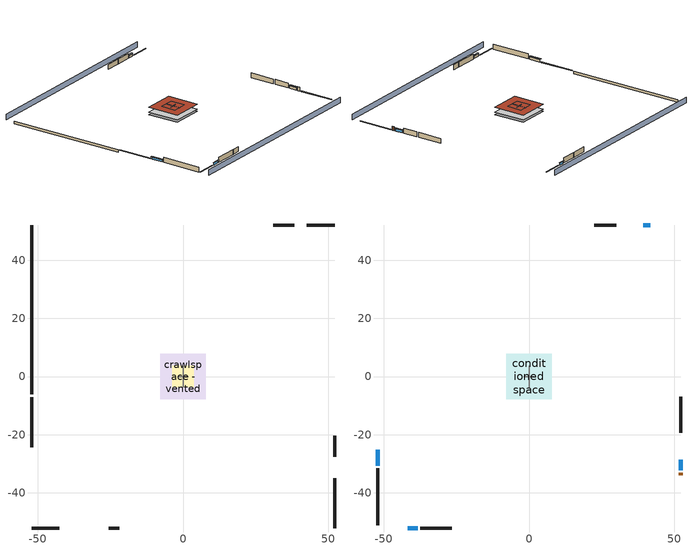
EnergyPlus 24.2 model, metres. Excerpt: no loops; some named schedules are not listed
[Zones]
crawlspace - vented
 floor foundation (Slab2 construction): -7.89,-7.89 -7.89,7.89 7.89,7.89 7.89,-7.89 z-0.91
 wall outside (RimJoist1 construction): -52.13,-7.11 -52.13,-24.27 z0.3:0.61
 wall outside (RimJoist2 construction): 52.13,52.13 42.59,52.13 z0.3:0.61
 wall outside (RimJoist3 construction): 52.13,-52.13 52.13,-34.97 z0.3:0.61
 wall outside (RimJoist4 construction): -52.13,-52.13 -42.59,-52.13 z0.3:0.61
 wall foundation (FoundationWall1 construction): -52.13,52.13 -52.13,-6.18 z-0.91:0.3
garage
 floor foundation (Slab1 construction): -3.66,-3.66 -3.66,3.66 3.66,3.66 3.66,-3.66 z0
 wall outside (Wall1 construction): 38.35,52.13 31.03,52.13 z0.3:2.74
 wall outside (Wall2 construction): 52.13,-27.68 52.13,-20.37 z0.3:2.74
 wall outside (Wall9 construction): -25.62,-52.13 -21.96,-52.13 z0.3:2.74
 wall to conditioned space (Wall5 construction Reversed): 0,3.66 0,-3.66 z0.3:2.74
 wall to conditioned space (Wall6 construction Reversed): -1.83,0 1.83,0 z0.3:2.74
 roof outside (Roof1 construction): -3.66,3.66 -3.66,-3.66 3.66,-3.66 3.66,3.66 z2.74
conditioned space
 floor to crawlspace - vented (Floor1 construction): -7.89,-7.89 -7.89,7.89 7.89,7.89 7.89,-7.89 z0.3
 wall outside (AdiabaticWallConstruction 1): 52.13,-34.04 52.13,-33.13 z0.3:2.34
 wall outside (AdiabaticWallConstruction): -52.13,-25.2 -52.13,-30.67 z0.3:1.49; 41.66,52.13 39.27,52.13 z0.3:1.37; 52.13,-32.2 52.13,-28.61 z0.3:1.52; -41.66,-52.13 -38.36,-52.13 z0.3:1.4
 wall outside (Wall3 construction): -52.13,-31.6 -52.13,-51.2 z0.3:2.74
 wall outside (Wall4 construction): 30.1,52.13 22.43,52.13 z0.3:2.74
 wall outside (Wall7 construction): 52.13,-19.44 52.13,-7.04 z0.3:2.74
 wall outside (Wall8 construction): -37.43,-52.13 -26.55,-52.13 z0.3:2.74
 window (WindowConstruction): -52.13,-25.2 -52.13,-30.67 z0.3:1.49
 window (WindowConstruction 1): 41.66,52.13 39.28,52.13 z0.3:1.37
 window (WindowConstruction 2): 52.13,-32.2 52.13,-28.61 z0.3:1.52
 window (WindowConstruction 3): -41.66,-52.13 -38.36,-52.13 z0.3:1.4
 door (Door): 52.13,-34.04 52.13,-33.13 z0.3:2.34
 roof outside (Roof2 construction): -7.89,7.89 -7.89,-7.89 7.89,-7.89 7.89,7.89 z2.74
shading: 52.13,56.7 -52.13,56.7 / -52.13,-56.7 52.13,-56.7 z0:2.74; -52.13,-30.98 -52.13,-24.89 -52.74,-24.89 -52.74,-30.98 z1.8; 38.97,52.13 41.97,52.13 41.97,52.74 38.97,52.74 z1.68; 52.13,-28.3 52.13,-32.5 52.74,-32.5 52.74,-28.3 z1.83; -38.05,-52.13 -41.97,-52.13 -41.97,-52.74 -38.05,-52.74 z1.71
[Building]
Building 1: Terrain=Suburbs
[Site:Location]
Portland Intl Arpt_OR: Latitude {deg}=45.59; Longitude {deg}=-122.6; Time Zone {hr}=-8; Elevation {m}=33; Keep Site Location Information=Yes
[Site:GroundTemperature:Shallow]
10.2558, 8.96328, 8.85977, 9.47314, 11.9355, 14.3863, 16.5111, 17.8571, 17.9714, 16.8767, 14.8061, 12.4304
[Site:WaterMainsTemperature]
Calculation Method=Schedule; Temperature Schedule=mains temperature schedule
[Material] Roughness=Rough; Thermal Absorptance=0.9
Name | Thickness {m} | Conductivity {W/m-K} | Density {kg/m3} | Specific Heat {J/kg-K} | Solar Absorptance | Visible Absorptance
asphalt or fiberglass shingles | 0.00635 | 0.162714 | 1121.4 | 1465.45 | 0.85 | 0.85
concrete 4.0 in. | 0.1016 | 1.803125 | 2242.8 | 837.4 | 0.7 | 0.7
concrete 8.0 in. | 0.2032 | 1.803125 | 2242.8 | 837.4 | 0.7 | 0.7
door material | 0.04445 | 0.0612267 | 512.64 | 1214.23 | 0.7 | 0.7
floor covering | 0.0127 | 0.0433444 | 54.468 | 1339.84 | 0.6 | 0.6
floor stud and cavity | 0.1397 | 0.923637 | 92.3553 | 1139.71 | 0.7 | 0.7
furniture material conditioned space 1; furniture material garage 1 | 0.1524 | 0.115458 | 640.8 | 1214.23 | 0.6 | 0.6
gypsum board | 0.0127 | 0.160291 | 801 | 837.4 | 0.6 | 0.6
osb sheathing 0.5 in. | 0.0127 | 0.115458 | 512.64 | 1214.23 | 0.6 | 0.6
osb sheathing 0.5 in. 1; osb sheathing 0.5 in. 2; osb sheathing 0.5 in. 3 | 0.0127 | 0.115458 | 512.64 | 1214.23 | 0.7 | 0.7
osb sheathing 0.75 in. | 0.01905 | 0.115458 | 512.64 | 1214.23 | 0.7 | 0.7
rim joist stud and cavity | 0.0508 | 0.178688 | 50.32683 | 1063.81 | 0.6 | 0.6
roof rigid ins | 0.00254769 | 0.029427 | 32.04 | 1214.23 | 0.7 | 0.7
roof stud and cavity | 0.2032 | 0.151258 | 78.34581 | 1123.46 | 0.7 | 0.7
soil 0.5 in. | 0.0127 | 1.9041 | 1842.3 | 418.7 | 0.7 | 0.7
wall rigid ins | 0.512978 | 0.029427 | 32.04 | 1214.23 | 0.7 | 0.7
wall stud and cavity | 0.1397 | 0.727959 | 139.0536 | 1170.24 | 0.6 | 0.6
wall stud and cavity 1 | 0.1397 | 0.117713 | 139.0536 | 1170.24 | 0.7 | 0.7
wall stud and cavity 2 | 0.1397 | 0.103501 | 139.0536 | 1170.24 | 0.7 | 0.7
wall stud and cavity 3 | 0.0889 | 0.380278 | 52.3479 | 1209.89 | 0.7 | 0.7
wall stud and cavity 4 | 0.0889 | 0.391764 | 83.0341 | 1211.67 | 0.7 | 0.7
wood siding | 0.0254 | 0.102417 | 544.68 | 1172.36 | 0.85 | 0.85
wood siding 1; wood siding 2 | 0.0254 | 0.102417 | 544.68 | 1172.36 | 0.7 | 0.7
[WindowMaterial:SimpleGlazingSystem]
WindowMaterial: U-Factor {W/m2-K}=2.15764; Solar Heat Gain Coefficient=0.44
[Construction]
AdiabaticWallConstruction: wood siding 1, wall rigid ins, wall stud and cavity 3, gypsum board
AdiabaticWallConstruction 1: wood siding 2, wall rigid ins, wall stud and cavity 3, gypsum board
Door: door material
Floor1 construction: floor stud and cavity, osb sheathing 0.75 in., floor covering
FoundationWall1 construction: concrete 8.0 in.
furniture construction conditioned space 1: furniture material conditioned space 1
furniture construction garage 1: furniture material garage 1
PartitionWallConstruction: gypsum board, wall stud and cavity 4, gypsum board
RimJoist1 construction; RimJoist2 construction; RimJoist3 construction; RimJoist4 construction: wood siding, rim joist stud and cavity
Roof1 construction: asphalt or fiberglass shingles, roof rigid ins, osb sheathing 0.5 in.
Roof2 construction: asphalt or fiberglass shingles, osb sheathing 0.75 in., roof stud and cavity, gypsum board
Slab1 construction: concrete 4.0 in.
Slab2 construction: soil 0.5 in.
Wall1 construction; Wall2 construction: wood siding, osb sheathing 0.5 in. 1, wall stud and cavity
Wall3 construction; Wall4 construction: wood siding, osb sheathing 0.5 in. 1, wall stud and cavity 1, gypsum board
Wall5 construction Reversed: gypsum board, wall stud and cavity 2, osb sheathing 0.5 in. 2
Wall6 construction Reversed: gypsum board, wall stud and cavity 2, osb sheathing 0.5 in. 3
Wall7 construction; Wall8 construction: wood siding, osb sheathing 0.5 in. 3, wall stud and cavity 1, gypsum board
Wall9 construction: wood siding, osb sheathing 0.5 in. 3, wall stud and cavity
WindowConstruction; WindowConstruction 1; WindowConstruction 2; WindowConstruction 3: WindowMaterial
[Zone] Multiplier=1; Part of Total Floor Area=Yes
Name | Volume {m3}
conditioned space | 606.66
crawlspace - vented | 303.33
garage | 130.484
[Space]
Name | Zone | Volume {m3}
conditioned space 1 | conditioned space | 606.66
crawlspace - vented 1 | crawlspace - vented | 303.33
garage 1 | garage | 130.484
[SurfaceProperty:IncidentSolarMultiplier] Incident Solar Multiplier=1; Incident Solar Multiplier Schedule=trans schedule winter=0.85 summer=0.7
Window1; Window2; Window3; Window4
[InternalMass]
Name | Construction | Zone or ZoneList | Space or SpaceList | Surface Area {m2}
furniture mass conditioned space 1 | furniture construction conditioned space 1 | conditioned space | conditioned space 1 | 99.51774
partition wall mass | PartitionWallConstruction | conditioned space | conditioned space 1 | 248.794
furniture mass garage 1 | furniture construction garage 1 | garage | garage 1 | 5.35122
[Lights] Design Level Calculation Method=LightingLevel; Return Air Fraction=0; Fraction Radiant=0.6; Fraction Visible=0.2; Fraction Replaceable=1
Name | Zone or ZoneList or Space or SpaceList | Schedule | Lighting Level {W}
interior lighting | conditioned space 1 | lighting_interior | 1488.01
garage lighting | garage 1 | lighting_garage | 53.3923
[People]
occupants: Zone or ZoneList or Space or SpaceList=conditioned space 1; Number of People Schedule=occupants; Number of People Calculation Method=People; Number of People=4; Fraction Radiant=0.314171; Sensible Heat Fraction=0.56303; Activity Level Schedule=occupants activity schedule; Carbon Dioxide Generation Rate {m3/s-W}=0; Enable ASHRAE 55 Comfort Warnings=No; Mean Radiant Temperature Calculation Type=EnclosureAveraged
[ElectricEquipment] Design Level Calculation Method=EquipmentLevel
Name | Zone or ZoneList or Space or SpaceList | Schedule | Design Level {W} | Fraction Latent | Fraction Radiant | Fraction Lost
ceiling fan | conditioned space 1 | ceiling_fan | 18.0104 | 0 | 0.558 | 0
clothes dryer | conditioned space 1 | clothes_dryer | 5848.81 | 0.015 | 0.081 | 0.85
clothes washer | conditioned space 1 | clothes_washer | 448.785 | 0.03 | 0.162 | 0.7
cooking range | conditioned space 1 | cooking_range | 977.992 | 0.08 | 0.432 | 0.2
dishwasher | conditioned space 1 | dishwasher | 396.466 | 0.3 | 0.18 | 0.4
fridge | conditioned space 1 | fridge schedule | 43.7215 | 0 | 0.6 | 0
mech vent bath fan 0 | conditioned space 1 | mech vent bath fan 0 schedule | 30 | 0 | 0 | 1
mech vent house fan | conditioned space 1 | mech vent house fan schedule | 0 | 0 | 0 | 1
mech vent house fan cfis | conditioned space 1 | mech vent house fan cfis schedule | 0 | 0 | 0 | 0
mech vent range fan 0 | conditioned space 1 | mech vent range fan 0 schedule | 30 | 0 | 0 | 1
misc plug loads | conditioned space 1 | plug_loads_other | 464.374 | 0.021 | 0.558 | 0.049
misc tv | conditioned space 1 | plug_loads_tv | 625.873 | 0 | 0.6 | 0
whole house fan | conditioned space 1 | Always On Discrete | 0 | 0 | 0 | 1
fridge 1 | garage 1 | fridge schedule 1 | 100.822 | 0 | 0.6 | 0
[OtherEquipment] Zone or ZoneList or Space or SpaceList=conditioned space 1; Design Level Calculation Method=EquipmentLevel
Name | Fuel Type | Schedule | Design Level {W} | Fraction Latent | Fraction Radiant | Fraction Lost
clothes dryer 1 | Electricity | clothes_dryer | 0 | 0.015 | 0.081 | 0.85
cooking range 1 | Electricity | cooking_range | 0 | 0.08 | 0.432 | 0.2
general water use latent | None | general water use schedule | 81.0615 | 1 | 0 | 0
general water use sensible | None | general water use schedule | -79.8895 | 0 | 0.6 | 0
mech vent house fan latent load; water heater lat | None | Always On Discrete | 0 | 1 | 0 | 0
mech vent house fan sensible load; water heater sens | None | Always On Discrete | 0 | 0 | 0 | 0
water heater energy adjustment1 | Electricity | Always On Discrete | 0.01 | 0 | 0 | 1
[ZoneInfiltration:DesignFlowRate] Schedule=Always On Discrete
Name | Zone or ZoneList or Space or SpaceList | Design Flow Rate Calculation Method | Design Flow Rate {m3/s} | Air Changes per Hour {1/hr} | Constant Term Coefficient | Temperature Term Coefficient | Velocity Term Coefficient | Velocity Squared Term Coefficient
infil flow; natural vent flow; whole house fan flow | conditioned space 1 | Flow/Zone | 0
infil crawlspace - vented 1 | crawlspace - vented 1 | AirChanges/Hour |  | 2.6013 | 1 | 0 | 0 | 0
[SurfaceProperty:ExposedFoundationPerimeter] Exposed Perimeter Calculation Method=TotalExposedPerimeter
Name | Total Exposed Perimeter {m}
Slab2 | 58.30824
Slab1 | 18.288
[ZoneInfiltration:EffectiveLeakageArea]
infil garage 1: Zone or Space=garage 1; Schedule=Always On Discrete; Effective Air Leakage Area {cm2}=271.837; Stack Coefficient=0.000129147; Wind Coefficient=4.64657e-05
[WaterUse:Equipment]
dishwasher: Peak Flow Rate {m3/s}=5.83731e-06; Flow Rate Fraction Schedule=hot_water_dishwasher
[Foundation:Kiva] Wall Depth Below Slab {m}=0.2032
Name | Initial Indoor Air Temperature {C} | Wall Height Above Grade {m}
Foundation Kiva 1 | 13.4258 | 0.1016
Foundation Kiva 2 | 8.24991 | 0.3048
[Foundation:Kiva:Settings]
Soil Conductivity {W/m-K}=1.9041; Soil Density {kg/m3}=1842.3; Soil Specific Heat {J/kg-K}=418.7; Ground Solar Absorptivity=0.9; Ground Thermal Absorptivity=0.9; Ground Surface Roughness {m}=0.03; Far-Field Width {m}=40; Deep-Ground Boundary Condition=ZeroFlux; Deep-Ground Depth {m}=40; Minimum Cell Dimension {m}=0.2; Maximum Cell Growth Coefficient=3; Simulation Timestep=Timestep
[Exterior:Lights]
exterior lighting: Schedule=exterior lighting schedule; Design Level {W}=53.829
[EnergyManagementSystem:GlobalVariable]
infil_program_Qfan
infil_program_Qinf
natural_vent_program_Qnv
natural_vent_program_Qwhf
[EnergyManagementSystem:Sensor]
Name | Output:Variable or Output:Meter Index Key | Output:Variable or Output:Meter
airflow_gain | infil flow | Infiltration Sensible Heat Gain Energy
airflow_gain_1 | natural vent flow | Infiltration Sensible Heat Gain Energy
airflow_gain_2 | whole house fan flow | Infiltration Sensible Heat Gain Energy
airflow_loss | infil flow | Infiltration Sensible Heat Loss Energy
airflow_loss_1 | natural vent flow | Infiltration Sensible Heat Loss Energy
airflow_loss_2 | whole house fan flow | Infiltration Sensible Heat Loss Energy
clg_load_cond |  | Cooling:EnergyTransfer:Zone:CONDITIONED SPACE
clg_sp_s; clg_sp_s_1 | cooling setpoint | Schedule Value
clothes_dryer_exhaust_0_sch_s | clothes_dryer | Schedule Value
cool_season | cooling season schedule | Schedule Value
fridge_tin_s_1 | garage | Zone Mean Air Temperature
htg_load_cond |  | Heating:EnergyTransfer:Zone:CONDITIONED SPACE
htg_sp_s; htg_sp_s_1 | heating setpoint | Schedule Value
ig_ee_conv | ceiling fan | Electric Equipment Convective Heating Energy
ig_ee_conv_1 | clothes dryer | Electric Equipment Convective Heating Energy
ig_ee_conv_3 | cooking range | Electric Equipment Convective Heating Energy
ig_ee_conv_4 | dishwasher | Electric Equipment Convective Heating Energy
ig_ee_conv_5 | fridge | Electric Equipment Convective Heating Energy
ig_ee_conv_6 | misc plug loads | Electric Equipment Convective Heating Energy
ig_ee_conv_7 | misc tv | Electric Equipment Convective Heating Energy
ig_ee_conv_8 | whole house fan | Electric Equipment Convective Heating Energy
ig_ee_rad | ceiling fan | Electric Equipment Radiant Heating Energy
ig_ee_rad_1 | clothes dryer | Electric Equipment Radiant Heating Energy
ig_ee_rad_3 | cooking range | Electric Equipment Radiant Heating Energy
ig_ee_rad_4 | dishwasher | Electric Equipment Radiant Heating Energy
ig_ee_rad_5 | fridge | Electric Equipment Radiant Heating Energy
ig_ee_rad_6 | misc plug loads | Electric Equipment Radiant Heating Energy
ig_ee_rad_7 | misc tv | Electric Equipment Radiant Heating Energy
ig_ee_rad_8 | whole house fan | Electric Equipment Radiant Heating Energy
ig_lgt_conv | interior lighting | Lights Convective Heating Energy
ig_lgt_rad | interior lighting | Lights Radiant Heating Energy
ig_lgt_vis | interior lighting | Lights Visible Radiation Heating Energy
ig_oe_conv | clothes dryer 1 | Other Equipment Convective Heating Energy
ig_oe_conv_1 | cooking range 1 | Other Equipment Convective Heating Energy
ig_oe_conv_2 | general water use latent | Other Equipment Convective Heating Energy
ig_oe_conv_3 | general water use sensible | Other Equipment Convective Heating Energy
ig_oe_conv_4 | water heater energy adjustment1 | Other Equipment Convective Heating Energy
ig_oe_conv_5 | water heater lat | Other Equipment Convective Heating Energy
ig_oe_conv_6 | water heater sens | Other Equipment Convective Heating Energy
ig_oe_rad | clothes dryer 1 | Other Equipment Radiant Heating Energy
ig_oe_rad_1 | cooking range 1 | Other Equipment Radiant Heating Energy
ig_oe_rad_2 | general water use latent | Other Equipment Radiant Heating Energy
ig_oe_rad_3 | general water use sensible | Other Equipment Radiant Heating Energy
ig_oe_rad_4 | water heater energy adjustment1 | Other Equipment Radiant Heating Energy
ig_oe_rad_5 | water heater lat | Other Equipment Radiant Heating Energy
ig_oe_rad_6 | water heater sens | Other Equipment Radiant Heating Energy
ig_ppl_conv | occupants | People Convective Heating Energy
ig_ppl_rad | occupants | People Radiant Heating Energy
im_conv | furniture mass conditioned space 1 | Surface Inside Face Convection Heat Gain Energy
im_conv_1 | partition wall mass | Surface Inside Face Convection Heat Gain Energy
im_ig | furniture mass conditioned space 1 | Surface Inside Face Internal Gains Radiation Heat Gain Energy
im_ig_1 | partition wall mass | Surface Inside Face Internal Gains Radiation Heat Gain Energy
im_lgt | furniture mass conditioned space 1 | Surface Inside Face Lights Radiation Heat Gain Energy
im_lgt_1 | partition wall mass | Surface Inside Face Lights Radiation Heat Gain Energy
im_sol | furniture mass conditioned space 1 | Surface Inside Face Solar Radiation Heat Gain Energy
im_sol_1 | partition wall mass | Surface Inside Face Solar Radiation Heat Gain Energy
im_surf | furniture mass conditioned space 1 | Surface Inside Face Net Surface Thermal Radiation Heat Gain Energy
im_surf_1 | partition wall mass | Surface Inside Face Net Surface Thermal Radiation Heat Gain Energy
mech_vent_bath_fan_0_sch_s | mech vent bath fan 0 schedule | Schedule Value
mech_vent_range_fan_0_sch_s | mech vent range fan 0 schedule | Schedule Value
mv_conv | mech vent bath fan 0 | Electric Equipment Convective Heating Energy
mv_conv_1 | mech vent house fan | Electric Equipment Convective Heating Energy
mv_conv_2 | mech vent house fan cfis | Electric Equipment Convective Heating Energy
mv_conv_3 | mech vent range fan 0 | Electric Equipment Convective Heating Energy
mv_conv_4 | mech vent house fan latent load | Other Equipment Convective Heating Energy
mv_conv_5 | mech vent house fan sensible load | Other Equipment Convective Heating Energy
mv_rad | mech vent bath fan 0 | Electric Equipment Radiant Heating Energy
mv_rad_1 | mech vent house fan | Electric Equipment Radiant Heating Energy
mv_rad_2 | mech vent house fan cfis | Electric Equipment Radiant Heating Energy
mv_rad_3 | mech vent range fan 0 | Electric Equipment Radiant Heating Energy
mv_rad_4 | mech vent house fan latent load | Other Equipment Radiant Heating Energy
mv_rad_5 | mech vent house fan sensible load | Other Equipment Radiant Heating Energy
natural_vent_s | natural vent schedule | Schedule Value
out_pb_s |  | Site Outdoor Air Barometric Pressure
out_wt_s |  | Site Outdoor Air Humidity Ratio
site_vw_s |  | Site Wind Speed
ss_back_out | Window1 | Surface Window Shortwave from Zone Back Out Window Heat Transfer Rate
ss_back_out_1 | Window2 | Surface Window Shortwave from Zone Back Out Window Heat Transfer Rate
ss_back_out_2 | Window3 | Surface Window Shortwave from Zone Back Out Window Heat Transfer Rate
ss_back_out_3 | Window4 | Surface Window Shortwave from Zone Back Out Window Heat Transfer Rate
ss_conv | Door1 | Surface Inside Face Convection Heat Gain Energy
ss_conv_1 | Window1 | Surface Inside Face Convection Heat Gain Energy
ss_conv_2 | Window2 | Surface Inside Face Convection Heat Gain Energy
ss_conv_3 | Window3 | Surface Inside Face Convection Heat Gain Energy
ss_conv_4 | Window4 | Surface Inside Face Convection Heat Gain Energy
ss_ig | Door1 | Surface Inside Face Internal Gains Radiation Heat Gain Energy
ss_ig_1 | Window1 | Surface Inside Face Internal Gains Radiation Heat Gain Energy
ss_ig_2 | Window2 | Surface Inside Face Internal Gains Radiation Heat Gain Energy
ss_ig_3 | Window3 | Surface Inside Face Internal Gains Radiation Heat Gain Energy
ss_ig_4 | Window4 | Surface Inside Face Internal Gains Radiation Heat Gain Energy
ss_lgt | Door1 | Surface Inside Face Lights Radiation Heat Gain Energy
ss_sol | Door1 | Surface Inside Face Solar Radiation Heat Gain Energy
ss_surf | Door1 | Surface Inside Face Net Surface Thermal Radiation Heat Gain Energy
ss_surf_1 | Window1 | Surface Inside Face Net Surface Thermal Radiation Heat Gain Energy
ss_surf_2 | Window2 | Surface Inside Face Net Surface Thermal Radiation Heat Gain Energy
ss_surf_3 | Window3 | Surface Inside Face Net Surface Thermal Radiation Heat Gain Energy
ss_surf_4 | Window4 | Surface Inside Face Net Surface Thermal Radiation Heat Gain Energy
ss_trans_in | Window1 | Surface Window Transmitted Solar Radiation Rate
ss_trans_in_1 | Window2 | Surface Window Transmitted Solar Radiation Rate
ss_trans_in_2 | Window3 | Surface Window Transmitted Solar Radiation Rate
ss_trans_in_3 | Window4 | Surface Window Transmitted Solar Radiation Rate
ss_trans_out | Window1 | Surface Inside Face Initial Transmitted Diffuse Transmitted Out Window Solar Radiation Rate
ss_trans_out_1 | Window2 | Surface Inside Face Initial Transmitted Diffuse Transmitted Out Window Solar Radiation Rate
ss_trans_out_2 | Window3 | Surface Inside Face Initial Transmitted Diffuse Transmitted Out Window Solar Radiation Rate
ss_trans_out_3 | Window4 | Surface Inside Face Initial Transmitted Diffuse Transmitted Out Window Solar Radiation Rate
s_conv | Floor1 | Surface Inside Face Convection Heat Gain Energy
s_conv_1 | Roof2 | Surface Inside Face Convection Heat Gain Energy
s_conv_2 | Wall3 | Surface Inside Face Convection Heat Gain Energy
s_conv_3 | Wall4 | Surface Inside Face Convection Heat Gain Energy
s_conv_4 | Wall5 | Surface Inside Face Convection Heat Gain Energy
s_conv_5 | Wall6 | Surface Inside Face Convection Heat Gain Energy
s_conv_6 | Wall7 | Surface Inside Face Convection Heat Gain Energy
s_conv_7 | Wall8 | Surface Inside Face Convection Heat Gain Energy
s_ig | Floor1 | Surface Inside Face Internal Gains Radiation Heat Gain Energy
s_ig_1 | Roof2 | Surface Inside Face Internal Gains Radiation Heat Gain Energy
s_ig_2 | Wall3 | Surface Inside Face Internal Gains Radiation Heat Gain Energy
s_ig_3 | Wall4 | Surface Inside Face Internal Gains Radiation Heat Gain Energy
s_ig_4 | Wall5 | Surface Inside Face Internal Gains Radiation Heat Gain Energy
s_ig_5 | Wall6 | Surface Inside Face Internal Gains Radiation Heat Gain Energy
s_ig_6 | Wall7 | Surface Inside Face Internal Gains Radiation Heat Gain Energy
s_ig_7 | Wall8 | Surface Inside Face Internal Gains Radiation Heat Gain Energy
s_lgt | Floor1 | Surface Inside Face Lights Radiation Heat Gain Energy
s_lgt_1 | Roof2 | Surface Inside Face Lights Radiation Heat Gain Energy
s_lgt_2 | Wall3 | Surface Inside Face Lights Radiation Heat Gain Energy
s_lgt_3 | Wall4 | Surface Inside Face Lights Radiation Heat Gain Energy
s_lgt_4 | Wall5 | Surface Inside Face Lights Radiation Heat Gain Energy
s_lgt_5 | Wall6 | Surface Inside Face Lights Radiation Heat Gain Energy
s_lgt_6 | Wall7 | Surface Inside Face Lights Radiation Heat Gain Energy
s_lgt_7 | Wall8 | Surface Inside Face Lights Radiation Heat Gain Energy
s_sol | Floor1 | Surface Inside Face Solar Radiation Heat Gain Energy
s_sol_1 | Roof2 | Surface Inside Face Solar Radiation Heat Gain Energy
s_sol_2 | Wall3 | Surface Inside Face Solar Radiation Heat Gain Energy
s_sol_3 | Wall4 | Surface Inside Face Solar Radiation Heat Gain Energy
s_sol_4 | Wall5 | Surface Inside Face Solar Radiation Heat Gain Energy
s_sol_5 | Wall6 | Surface Inside Face Solar Radiation Heat Gain Energy
s_sol_6 | Wall7 | Surface Inside Face Solar Radiation Heat Gain Energy
s_sol_7 | Wall8 | Surface Inside Face Solar Radiation Heat Gain Energy
s_surf | Floor1 | Surface Inside Face Net Surface Thermal Radiation Heat Gain Energy
s_surf_1 | Roof2 | Surface Inside Face Net Surface Thermal Radiation Heat Gain Energy
s_surf_2 | Wall3 | Surface Inside Face Net Surface Thermal Radiation Heat Gain Energy
s_surf_3 | Wall4 | Surface Inside Face Net Surface Thermal Radiation Heat Gain Energy
s_surf_4 | Wall5 | Surface Inside Face Net Surface Thermal Radiation Heat Gain Energy
s_surf_5 | Wall6 | Surface Inside Face Net Surface Thermal Radiation Heat Gain Energy
s_surf_6 | Wall7 | Surface Inside Face Net Surface Thermal Radiation Heat Gain Energy
s_surf_7 | Wall8 | Surface Inside Face Net Surface Thermal Radiation Heat Gain Energy
water_heater_T_set | water heater setpoint | Schedule Value
[EnergyManagementSystem:Actuator]
Name | Actuated Component Unique | Actuated Component Type | Actuated Component Control Type
fridge_schedule_1_act | fridge schedule 1 | Schedule:Constant | Schedule Value
fridge_schedule_act | fridge schedule | Schedule:Constant | Schedule Value
infil_flow_act | infil flow | Zone Infiltration | Air Exchange Flow Rate
mech_vent_house_fan_cfis_act | mech vent house fan cfis | ElectricEquipment | Electricity Rate
mech_vent_house_fan_latent_load_act | mech vent house fan latent load | OtherEquipment | Power Level
mech_vent_house_fan_sensible_load_act | mech vent house fan sensible load | OtherEquipment | Power Level
natural_vent_flow_act | natural vent flow | Zone Infiltration | Air Exchange Flow Rate
water_heater_HPWHSchedOverride | water heater setpoint | Schedule:Constant | Schedule Value
water_heater_hpwh_ec_adj_act | water heater energy adjustment1 | OtherEquipment | Power Level
water_heater_lat_act | water heater lat | OtherEquipment | Power Level
water_heater_LESchedOverride | water heater BottomElementSetpoint | Schedule:Constant | Schedule Value
water_heater_sens_act | water heater sens | OtherEquipment | Power Level
water_heater_UESchedOverride | water heater TopElementSetpoint | Schedule:Constant | Schedule Value
whole_house_fan_act | whole house fan | ElectricEquipment | Electricity Rate
whole_house_fan_flow_act | whole house fan flow | Zone Infiltration | Air Exchange Flow Rate
